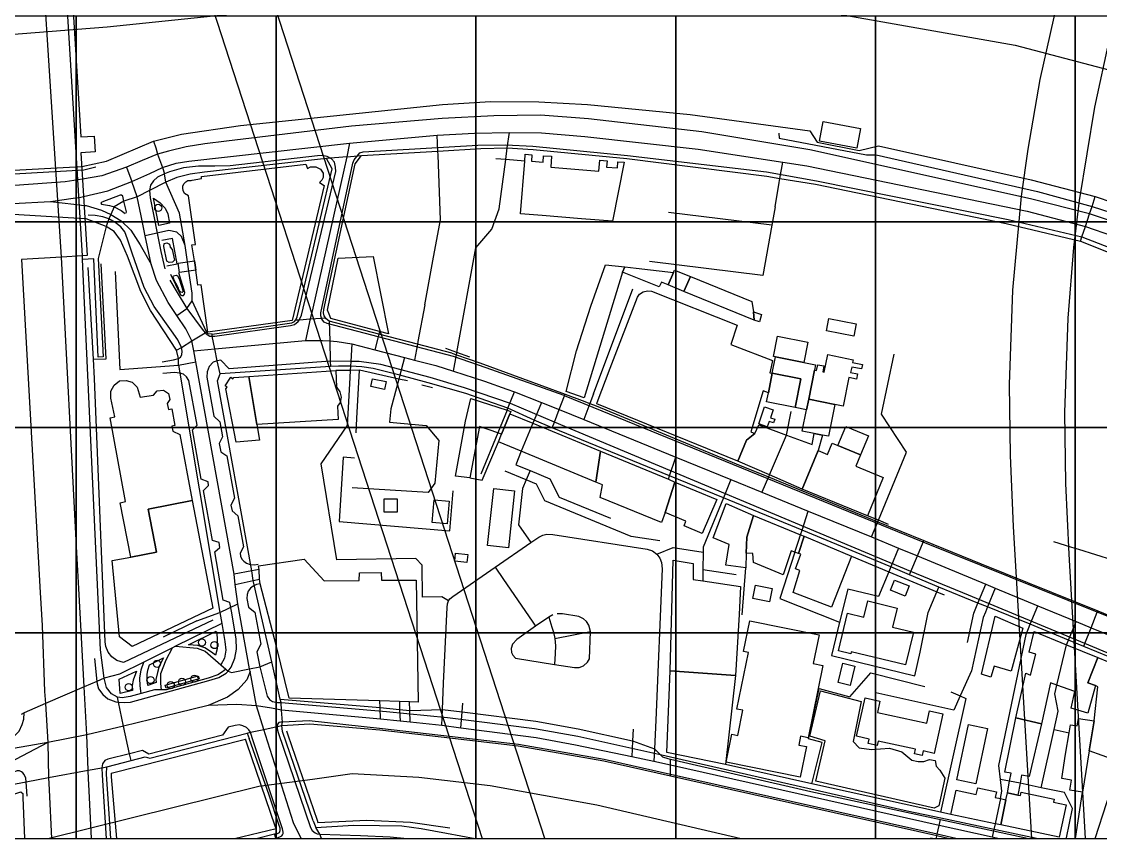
# Model space of a CAD drawing. Header units: metres. Extents: x -847 to 846, y -696 to 697.
# Drawn here: x 61.4 to 518.1, y -695.7 to -350.1 of the extents above; entities that cross this region are included whole.
import ezdxf

# ---------------------------------------------------------------- set-up
doc = ezdxf.new("R2010")
doc.units = ezdxf.units.M
for name, color, linetype in [('GREEN_ATLAS_BUILDING_OSM_LEVELS', 9, 'Continuous'), ('GREEN_ATLAS_TERRAIN_COP90', 3, 'Continuous'), ('OSM_BARRIER', 1, 'Continuous'), ('OSM_BUILDING', 8, 'Continuous'), ('OSM_GREEN_EXISTING', 94, 'Continuous'), ('OSM_HYDROGRAPHY', 5, 'Continuous'), ('OSM_PATH', 32, 'Continuous'), ('OSM_RAILWAY', 6, 'Continuous'), ('OSM_ROAD_LOCAL', 9, 'Continuous'), ('OSM_ROAD_MAJOR', 30, 'Continuous'), ('OSM_TECHNICAL', 4, 'Continuous'), ('SITE_BORDER', 3, 'Continuous')]:
    doc.layers.add(name, color=color, linetype=linetype)

msp = doc.modelspace()

# ---------------------------------------------------------------- linework, layer by layer
at = {"layer": 'GREEN_ATLAS_BUILDING_OSM_LEVELS'}
for points in [[(416.55, -395.307), (414.996, -403.656), (399.221, -400.717), (400.775, -392.368)], [(277.428, -406.461), (277.209, -409.199), (282.177, -409.6), (282.396, -406.862), (285.754, -407.129), (285.385, -411.76), (305.827, -413.396), (306.202, -408.799), (309.278, -409.043), (309.065, -411.715), (313.607, -412.071), (313.82, -409.411), (316.558, -409.633), (311.596, -434.625), (298.422, -433.567), (281.764, -432.231), (272.605, -431.497), (274.396, -409.188), (274.634, -406.238)]]:
    msp.add_lwpolyline(points, close=True, dxfattribs=at)
for points, elevation in [([(183.708, -411.637), (185.907, -411.637), (187.899, -412.639), (189.095, -414.242), (189.089, -416.045), (188.488, -417.237), (187.492, -418.238), (189.484, -419.441), (176.008, -476.614), (140.287, -481.59), (137.424, -461.497), (136.07, -461.609), (135.143, -455.319), (134.824, -453.204), (134.548, -451.356), (133.54, -444.621), (134.968, -444.387), (132.011, -423.838), (130.42, -422.836), (129.818, -421.634), (129.624, -420.632), (129.724, -419.63), (130.225, -418.639), (130.927, -417.938), (131.823, -417.437), (133.22, -417.326), (133.652, -417.281), (137.561, -416.546), (137.561, -415.745), (181.778, -410.479), (182.511, -412.227)], 0.598), ([(134.824, -453.204), (135.143, -455.319), (132.23, -455.753), (128.265, -456.354), (127.663, -452.391), (131.673, -451.79), (134.548, -451.356)], 1.253), ([(210.176, -449.475), (216.704, -482.281), (212.945, -481.279), (192.366, -475.768), (191.633, -473.932), (190.969, -472.273), (195.41, -450.254)], 3.94), ([(316.765, -453.827), (315.762, -456.21), (299.493, -509.387), (291.988, -506.693), (296.348, -489.494), (302.406, -470.525), (308.577, -452.981)], 10.286), ([(322.109, -466.729), (322.942, -465.438), (324.539, -464.447), (326.387, -464.013), (328.054, -464.169), (364.295, -478.529), (361.589, -486.789), (379.337, -493.535), (378.786, -496.173), (378.134, -498.778), (379.212, -498.912), (377.545, -507.216), (375.328, -506.37), (370.159, -523.758), (371.757, -524.415), (368.336, -527.22), (364.546, -536.148), (304.956, -511.802), (305.112, -511.368), (310.6, -496.752)], 9.861), ([(114.958, -556.442), (118.479, -574.587), (107.635, -576.691), (103.193, -553.814), (105.373, -553.236), (98.92, -517.858), (100.906, -517.357), (99.184, -509.498), (99.184, -506.481), (100.587, -503.932), (102.88, -502.129), (105.649, -501.995), (108.161, -502.708), (110.391, -504.8), (111.556, -508.986), (117.308, -508.151), (118.792, -506.415), (121.474, -506.114), (123.654, -507.494), (124.117, -510.055), (123.109, -511.702), (123.61, -514.307), (124.963, -514.04), (126.329, -521.064), (124.982, -521.32), (125.377, -523.38), (128.402, -524.827), (133.659, -552.813)], 3.395), ([(147.88, -505.513), (148.425, -504.834), (147.641, -504.199), (150.003, -500.637), (150.786, -501.261), (151.256, -500.682), (157.615, -500.348), (160.929, -520.541), (162.144, -527.176), (152.196, -528.033)], 4.683), ([(194.433, -497.81), (194.771, -504.845), (194.922, -504.945), (196.187, -506.815), (196.644, -509.031), (196.218, -511.246), (195.191, -512.827), (195.485, -518.482), (160.929, -520.541), (157.615, -500.348)], 7.358), ([(264.617, -524.749), (262.969, -524.159), (255.301, -521.387), (251.173, -543.183), (245.04, -542.516), (249.281, -519.194), (251.524, -509.576), (266.904, -514.574), (268.57, -515.109), (268.157, -516.122)], 10.895), ([(277.811, -520.107), (306.409, -531.907), (304.448, -544.942), (272.937, -531.907), (263.232, -527.899), (264.617, -524.749), (268.157, -516.122)], 11.731), ([(335.208, -543.796), (337.977, -544.942), (333.78, -557.878), (332.345, -562.086), (306.34, -551.521), (307.28, -546.1), (304.448, -544.942), (306.409, -531.907)], 11.902), ([(270.124, -548.616), (267.486, -572.817), (258.703, -571.859), (261.347, -547.658)], 10.527), ([(355.744, -552.301), (349.529, -566.716), (341.874, -563.488), (342.594, -561.473), (333.78, -557.878), (337.977, -544.942)], 12.066), ([(118.479, -574.587), (114.958, -556.442), (133.659, -552.813), (142.335, -598.287), (108.155, -614.517), (102.886, -610.476), (99.747, -578.093), (107.635, -576.691)], 8.048), ([(371.199, -559.058), (368.38, -568.241), (368.186, -575.021), (368.004, -581.277), (359.478, -580.064), (360.881, -571.436), (354.184, -568.531), (359.609, -553.97)], 12.333), ([(391.159, -567.273), (392.694, -567.908), (390.313, -575.188), (388.747, -574.631), (387.156, -574.063), (383.798, -584.194), (371.199, -579.017), (370.955, -575.132), (368.186, -575.021), (368.38, -568.241), (371.199, -559.058)], 12.456), ([(412.766, -576.368), (404.327, -597.841), (388.045, -591.663), (390.908, -582.435), (389.085, -581.644), (391.209, -575.544), (390.313, -575.188), (392.694, -567.908)], 12.565), ([(345.752, -579.385), (345.689, -586.231), (349.761, -586.81), (365.686, -589.092), (365.229, -600.992), (363.682, -626.784), (335.941, -624.847), (337.219, -578.038)], 12.22), ([(379.174, -590.071), (377.984, -595.693), (370.949, -594.201), (372.133, -588.591)], 12.212), ([(437.098, -588.902), (435.407, -593.188), (429.192, -590.728), (430.884, -586.442)], 12.538), ([(417.909, -602.094), (419.569, -595.248), (432.086, -598.287), (430.132, -606.324), (438.934, -608.461), (435.563, -622.309), (412.622, -616.732), (412.403, -617.623), (407.165, -616.343), (411.037, -600.424)], 12.011), ([(485.293, -606.825), (480.244, -625.048), (473.177, -622.91), (471.705, -627.497), (467.702, -626.206), (473.559, -601.704)], 11.772), ([(499.677, -630.836), (497.008, -629.857), (493.187, -647.212), (482.349, -644.774), (486.577, -625.872), (488.469, -626.729), (490.693, -617.834), (487.999, -616.888), (490.035, -608.25), (503.73, -613.827), (517.03, -619.248), (512.827, -629.935), (515.971, -631.104), (512.701, -642.703), (505.641, -640.688), (507.263, -633.619)], 11.885), ([(335.941, -624.847), (363.682, -626.784), (359.403, -664.522), (334.563, -659.345)], 11.441), ([(414.175, -622.833), (412.208, -631.048), (407.084, -629.835), (409.045, -621.608)], 11.456), ([(424.757, -637.671), (423.717, -642.403), (444.641, -647), (445.781, -641.801), (451.444, -643.048), (447.773, -659.768), (443.106, -658.744), (442.68, -660.681), (439.397, -659.958), (439.823, -658.021), (423.967, -654.536), (423.548, -656.462), (419.845, -655.65), (420.265, -653.724), (414.877, -652.544), (418.448, -636.28)], 10.946), ([(513.384, -658.689), (510.559, -676.233), (505.115, -675.32), (505.804, -671.045), (501.719, -670.388), (503.373, -660.136), (504.826, -651.108), (505.378, -647.701), (508.266, -648.158), (508.78, -644.963), (515.42, -646.043)], 11.244), ([(465.546, -677.156), (466.135, -674.373), (474.079, -676.054), (473.578, -678.426), (475.727, -678.882), (478.12, -679.383), (475.871, -690.036), (473.478, -689.535), (454.809, -685.583), (456.976, -675.342)], 10.892), ([(478.12, -679.383), (478.734, -676.511), (483.169, -677.379), (484.309, -677.602), (484.61, -676.177), (491.915, -677.724), (498.48, -679.116), (498.217, -680.351), (503.555, -681.476), (500.635, -695.279), (475.871, -690.036)], 11.016)]:
    msp.add_lwpolyline(points, close=True, dxfattribs=dict(at, elevation=elevation))
at = {"layer": 'GREEN_ATLAS_TERRAIN_COP90'}
for points in [[(0, -434.842), (84.574, -434.842), (84.574, -347.873), (0, -347.873)], [(84.574, -434.842), (169.148, -434.842), (169.148, -347.873), (84.574, -347.873)], [(169.148, -434.842), (253.723, -434.842), (253.723, -347.873), (169.148, -347.873)], [(253.723, -434.842), (338.297, -434.842), (338.297, -347.873), (253.723, -347.873)], [(338.297, -434.842), (422.871, -434.842), (422.871, -347.873), (338.297, -347.873)], [(422.871, -434.842), (507.445, -434.842), (507.445, -347.873), (422.871, -347.873)], [(507.445, -434.842), (592.019, -434.842), (592.019, -347.873), (507.445, -347.873)], [(0, -521.81, 2), (84.574, -521.81, 3), (84.574, -434.842), (0, -434.842)], [(84.574, -521.81, 3), (169.148, -521.81, 7), (169.148, -434.842), (84.574, -434.842)], [(169.148, -521.81, 7), (253.723, -521.81, 12), (253.723, -434.842), (169.148, -434.842)], [(253.723, -521.81, 12), (338.297, -521.81, 12), (338.297, -434.842), (253.723, -434.842)], [(338.297, -521.81, 12), (422.871, -521.81, 15), (422.871, -434.842), (338.297, -434.842)], [(422.871, -521.81, 15), (507.445, -521.81, 15), (507.445, -434.842), (422.871, -434.842)], [(507.445, -521.81, 15), (592.019, -521.81), (592.019, -434.842), (507.445, -434.842)], [(0, -608.778, 7), (84.574, -608.778, 7), (84.574, -521.81, 3), (0, -521.81, 2)], [(84.574, -608.778, 7), (169.148, -608.778, 9), (169.148, -521.81, 7), (84.574, -521.81, 3)], [(169.148, -608.778, 9), (253.723, -608.778, 9), (253.723, -521.81, 12), (169.148, -521.81, 7)], [(253.723, -608.778, 9), (338.297, -608.778, 12), (338.297, -521.81, 12), (253.723, -521.81, 12)], [(338.297, -608.778, 12), (422.871, -608.778, 12), (422.871, -521.81, 15), (338.297, -521.81, 12)], [(422.871, -608.778, 12), (507.445, -608.778, 12), (507.445, -521.81, 15), (422.871, -521.81, 15)], [(507.445, -608.778, 12), (592.019, -608.778, 10), (592.019, -521.81), (507.445, -521.81, 15)], [(0, -695.747, 8), (84.574, -695.747, 9), (84.574, -608.778, 7), (0, -608.778, 7)], [(84.574, -695.747, 9), (169.148, -695.747, 5), (169.148, -608.778, 9), (84.574, -608.778, 7)], [(169.148, -695.747, 5), (253.723, -695.747, 4), (253.723, -608.778, 9), (169.148, -608.778, 9)], [(253.723, -695.747, 4), (338.297, -695.747, 9), (338.297, -608.778, 12), (253.723, -608.778, 9)], [(338.297, -695.747, 9), (422.871, -695.747, 10), (422.871, -608.778, 12), (338.297, -608.778, 12)], [(422.871, -695.747, 10), (507.445, -695.747, 11), (507.445, -608.778, 12), (422.871, -608.778, 12)], [(507.445, -695.747, 11), (592.019, -695.747, 9), (592.019, -608.778, 10), (507.445, -608.778, 12)]]:
    msp.add_3dface(points, dxfattribs=at)
at = {"layer": 'OSM_BARRIER'}
for points in [[(381.943, -397.322), (382.112, -399.503), (419.081, -406.561), (423.203, -406.561), (491.42, -422.023), (514.549, -428.346), (537.86, -435.86), (607.193, -464.202), (690.514, -499.134), (729.524, -516.133), (749.86, -525.873), (777.243, -540.245), (794.302, -550.163), (814.462, -562.675), (830.092, -574.108), (845.717, -587.466), (845.742, -587.488)], [(124.18, -459.605), (127.281, -464.815), (131.297, -471.572), (137.85, -480.31), (139.103, -481.757), (139.516, -482.225), (141.151, -483.271), (142.147, -483.271), (143.231, -483.271), (175.307, -478.774), (176.986, -478.34), (178.502, -477.093), (179.047, -476.28), (179.253, -475.969), (179.936, -474.366), (194.377, -413.541), (194.339, -411.682), (193.832, -409.667), (192.572, -408.153), (190.724, -407.184), (188.707, -406.728), (186.746, -406.895), (149.64, -411.092), (143.256, -411.348), (136.365, -411.348), (129.912, -412.016), (124.017, -413.663), (121.943, -414.576), (118.886, -415.923), (117.207, -417.526), (115.992, -419.341), (115.553, -421.534), (115.823, -424.673), (120.333, -447.393), (122.025, -454.762)], [(274.396, -409.188), (266.352, -408.531), (262.13, -408.175)], [(43.315, -415.344), (87.763, -412.817), (92.844, -411.637)], [(105.699, -431.14), (105.78, -430.651), (104.747, -426.164), (104.227, -423.938), (103.663, -423.582), (103.093, -423.537), (95.406, -426.599), (95.011, -426.999), (95.262, -427.378), (98.645, -427.946), (100.656, -428.569), (103.638, -430.127), (105.217, -431.285)], [(120.885, -494.058), (125.715, -493.257), (127.889, -492.622), (128.653, -492.121), (129.286, -491.153), (129.411, -489.561), (129.066, -488.091), (127.601, -484.763), (124.831, -480.989), (117.602, -470.737), (113.317, -462.666), (108.192, -448.128), (106.263, -442.161), (105.173, -439.144), (103.487, -437.04), (100.969, -435.192), (98.325, -433.589), (95.763, -432.71), (92.524, -432.12), (89.542, -432.087)], [(122.858, -453.527), (127.319, -452.692), (125.314, -441.916), (120.847, -442.751)], [(91.791, -493.001), (89.649, -454.117)], [(91.791, -493.001), (97.173, -492.767), (95.149, -452.681)], [(124.393, -456.955), (128.615, -465.716), (129.204, -466.028), (129.893, -466.05), (130.376, -465.527), (130.464, -464.703), (127.914, -456.421)], [(251.141, -492.088), (245.641, -490.14), (241.03, -488.514)], [(92.223, -501.116), (91.791, -493.001)], [(609.479, -654.147), (511.498, -613.326), (462.232, -592.799), (437.9, -582.835), (286.988, -519.561), (268.401, -511.769), (248.855, -505.079), (234.358, -500.748), (213.44, -495.171), (204.375, -493.98), (200.767, -493.936), (192.077, -493.847), (149.22, -497.053), (145.818, -493.357), (144.259, -493.602), (142.58, -494.203), (140.857, -496.051), (140.017, -498.277), (139.879, -500.526), (142.843, -517.135)], [(204.5, -497.643), (200.547, -497.709), (194.433, -497.81)], [(203.366, -518.059), (204.5, -497.643)], [(224.736, -502.173), (221.102, -501.361), (204.5, -497.643)], [(142.385, -603.363), (104.559, -621.274), (101.708, -620.528), (99.566, -618.936), (98.012, -616.999), (97.047, -614.517), (96.859, -612.58), (92.223, -501.116)], [(135.732, -520.853), (132.193, -502.04), (131.278, -500.415), (129.956, -499.312), (128.427, -498.823), (126.11, -498.611), (121.198, -498.99)], [(230.806, -503.821), (235.298, -504.979)], [(142.843, -517.135), (145.292, -519.495), (146.495, -525.884), (145.017, -528.701)], [(203.028, -524.114), (203.366, -518.059)], [(140.33, -544.931), (137.499, -543.696), (133.696, -522.923), (135.732, -520.853)], [(145.017, -528.701), (145.793, -532.141)], [(251.173, -543.183), (256.366, -544.163), (263.232, -527.899)], [(145.793, -532.141), (148.237, -533.922), (151.582, -551.722), (150.047, -554.761)], [(202.352, -534.79), (197.515, -534.478), (195.792, -561.585), (242.728, -565.536), (244.156, -548.727)], [(331.531, -569.867), (319.509, -567.974), (282.923, -552.868), (279.327, -545.844), (275.004, -544.063), (266.121, -540.389)], [(144.985, -570.601), (142.254, -569.711), (138.37, -548.505), (140.594, -546.389)], [(140.594, -546.389), (140.33, -544.931)], [(150.047, -554.761), (150.561, -557.199)], [(150.561, -557.199), (152.935, -559.28), (155.403, -572.416), (153.919, -575.088)], [(428.44, -562.865), (424.093, -561.15), (419.45, -559.325)], [(145.367, -572.705), (144.985, -570.601)], [(149.565, -595.949), (146.733, -594.936), (143.15, -574.498), (145.367, -572.705)], [(153.919, -575.088), (154.125, -576.368)], [(154.125, -576.368), (154.639, -577.548), (155.523, -578.416), (156.656, -579.34), (158.229, -579.796), (159.996, -579.93), (161.524, -579.652)], [(412.766, -576.368), (428.509, -582.936), (448.901, -591.452), (451.977, -592.732)], [(366.501, -601.081), (368.004, -581.277)], [(162.451, -588.001), (160.898, -588.268), (159.407, -588.958), (158.317, -589.837), (157.371, -591.118), (156.926, -592.609), (156.788, -594.201)], [(150.248, -599.645), (149.565, -595.949)], [(156.788, -594.201), (157.483, -597.875)], [(157.483, -597.875), (160.14, -600.068), (162.683, -613.615), (161.042, -616.821)], [(92.342, -619.649), (93.257, -629.322), (93.351, -630.28), (94.021, -632.506), (95.744, -634.811), (97.924, -636.703), (101.289, -637.961), (102.422, -638.083), (104.772, -638.306), (107.466, -638.139), (140.65, -628.977), (144.935, -627.63), (147.961, -625.783), (148.869, -625.003), (150.141, -623.345), (151.739, -619.482), (152.328, -615.697), (152.246, -611.333), (150.248, -599.645)], [(161.042, -616.821), (162.232, -623.167), (164.92, -633.809), (165.433, -635.534), (166.317, -636.914), (167.576, -637.838), (169.718, -638.184), (171.241, -638.306), (215.946, -641.991), (241.769, -644.54), (278.5, -649.193), (296.837, -652.51), (332.433, -660.447), (336.173, -661.293), (436.265, -684.092), (450.498, -687.086), (491.782, -695.747)], [(399.046, -632.25), (412.027, -635.868), (420.929, -625.705), (443.833, -631.404)], [(395.983, -672.704), (400.293, -655.126), (394.592, -653.679), (399.046, -632.25)], [(454.746, -633.675), (458.693, -635.467), (461.073, -636.547), (450.461, -684.626)], [(-12.956, -667.205), (51.484, -654.57), (55.731, -653.635), (58.087, -652.611), (60.449, -650.317), (61.62, -647.59), (62.409, -645.308), (62.535, -642.603)], [(168.561, -695.747), (169.042, -695.635), (169.994, -695.391), (171.084, -695.001), (171.56, -694.678), (171.93, -694.255), (172.143, -693.732), (172.187, -693.131), (172.024, -692.329), (171.817, -691.673), (159.087, -653.145), (158.266, -650.852), (157.621, -649.839), (156.631, -648.77), (155.078, -648.069), (153.649, -647.757), (151.764, -647.902), (148.832, -648.636), (146.407, -652.087), (115.234, -660.069), (112.534, -658.588), (107.127, -659.935), (97.931, -662.173), (96.646, -662.763), (95.675, -664.21), (95.375, -665.813), (95.487, -669.03)], [(456.857, -695.747), (449.033, -693.999), (336.11, -668.718), (308.013, -662.418), (271.715, -655.95), (238.95, -652.165), (212.945, -649.226), (183.163, -645.998), (171.823, -646.555), (171.166, -646.51), (170.351, -646.755), (169.781, -647.456), (169.556, -648.414), (169.612, -649.315), (170.038, -650.896), (183.695, -691.06)], [(173.59, -650.239), (174.098, -651.876), (186.477, -688.088)], [(99.278, -668.162), (156.212, -653.735)], [(168.735, -690.526), (156.832, -655.516), (156.212, -653.735)], [(395.983, -672.704), (359.403, -664.522)], [(63.186, -670.232), (62.472, -668.685), (62.009, -668.051), (61.382, -667.55), (60.536, -667.216), (59.534, -667.216), (57.936, -667.672)], [(63.838, -677.902), (63.374, -671.813), (63.186, -670.232)], [(95.487, -669.03), (97.289, -695.747)], [(99.278, -668.162), (99.384, -669.72), (101.606, -695.747)], [(450.461, -684.626), (395.983, -672.704)], [(507.57, -695.747), (510.559, -676.233)], [(454.809, -685.583), (450.461, -684.626)], [(186.477, -688.088), (186.777, -688.956), (207.62, -688.032), (226.108, -688.834), (242.709, -691.305)], [(151.55, -695.747), (169.111, -691.617), (168.735, -690.526)], [(183.695, -691.06), (184.447, -692.385), (185.675, -693.376), (186.583, -693.765), (187.68, -694.01)], [(187.68, -694.01), (204.933, -694.456), (217.493, -695.046), (224.599, -695.747)]]:
    msp.add_lwpolyline(points, dxfattribs=at)
at = {"layer": 'OSM_BUILDING'}
for points, elevation in [([(332.345, -460.451), (331.293, -462.31), (315.762, -456.21), (316.765, -453.827), (321.551, -454.428), (337.401, -456.31), (335.058, -461.553)], 2.62), ([(341.755, -464.325), (335.058, -461.553), (337.401, -456.31), (337.821, -455.375), (344.518, -458.046)], 2.962), ([(344.518, -458.046), (370.592, -468.51), (371.199, -472.974), (371.494, -476.525), (341.755, -464.325)], 5.773), ([(371.494, -476.525), (371.199, -472.974), (374.582, -474.065), (373.768, -477.138)], 5.773), ([(414.733, -478.084), (413.724, -483.282), (402.072, -481.023), (403.081, -475.813)], 8.174), ([(394.203, -485.754), (392.481, -494.37), (380.596, -491.988), (379.694, -491.81), (381.423, -483.193)], 8.871), ([(397.066, -497.554), (394.598, -509.877), (393.702, -514.341), (388.935, -513.383), (391.347, -501.35), (379.212, -498.912), (380.596, -491.988), (392.481, -494.37), (397.505, -495.383)], 10.616), ([(409.22, -512.804), (405.618, -512.081), (394.598, -509.877), (397.066, -497.554), (397.918, -497.732), (398.407, -495.305), (401.076, -495.839), (400.575, -498.344), (401.151, -498.466), (402.636, -491.041), (413.436, -493.212), (413.192, -494.437), (417.333, -495.26), (416.963, -497.119), (412.816, -496.285), (412.346, -498.633), (415.203, -499.201), (414.771, -501.361), (411.638, -500.737)], 9.229), ([(215.802, -502.452), (215.107, -505.802), (209.23, -504.578), (209.926, -501.227)], 7.928), ([(391.347, -501.35), (388.935, -513.383), (376.8, -510.956), (377.545, -507.216), (379.212, -498.912)], 11.698), ([(405.618, -512.081), (402.918, -525.584), (400.512, -525.094), (396.954, -524.382), (391.898, -523.369), (393.702, -514.341), (394.598, -509.877)], 14.019), ([(380.22, -518.381), (379.707, -519.907), (377.865, -519.283), (377.082, -521.599), (373.455, -520.374), (375.904, -513.127), (379.563, -514.363), (378.41, -517.769)], 13.343), ([(368.336, -527.22), (371.757, -524.415), (373.555, -520.719), (385.195, -525.072), (396.039, -529.124), (396.954, -524.382), (400.512, -525.094), (398.645, -531.617), (391.892, -547.903), (377.971, -541.926), (364.546, -536.148)], 14.019), ([(419.895, -525.339), (416.544, -533.432), (407.002, -529.48), (410.354, -521.387)], 14.405), ([(426.185, -543.072), (419.45, -559.325), (405.705, -553.625), (391.892, -547.903), (398.645, -531.617), (402.611, -533.265), (404.597, -528.478), (407.002, -529.48), (416.544, -533.432), (414.545, -538.241)], 13.899), ([(220.425, -552.067), (220.425, -557.7), (214.894, -557.7), (214.894, -552.067)], 9.606), ([(242.427, -553.057), (241.619, -562.598), (235.198, -562.052), (236.006, -552.512)], 10.213), ([(250.289, -575.566), (249.92, -578.973), (244.789, -578.416), (245.165, -575.01)], 9.951), ([(229.252, -638.128), (225.638, -637.994), (221.334, -637.838), (213.064, -637.549), (174.737, -636.436), (169.255, -614.595), (162.451, -588.001), (162.082, -586.086), (161.963, -581.923), (161.662, -580.364), (181.064, -577.537), (189.546, -586.81), (204.35, -586.631), (204.507, -583.359), (213.678, -583.203), (213.722, -586.498), (228.494, -586.453)], 8.16), ([(362.046, -651.631), (364.577, -652.143), (366.732, -641.534), (364.201, -641.022), (369.075, -617.055), (366.989, -616.632), (369.621, -603.686), (399.015, -609.663), (396.559, -621.73), (400.644, -622.554), (394.416, -653.189), (391.178, -652.533), (390.419, -656.228), (393.665, -656.896), (391.033, -669.821), (359.647, -663.431)], 11.977), ([(525.181, -622.565), (522.512, -649.215), (532.373, -652.766), (538.368, -636.792), (577.047, -650.774), (576.802, -671.702), (569.479, -671.68), (569.429, -667.171), (539.602, -655.304), (535.298, -666.581), (513.384, -658.689), (515.42, -646.043), (517.068, -631.616), (515.971, -631.104), (512.827, -629.935), (517.03, -619.248)], 9.863), ([(457.346, -670.989), (462.308, -647.568), (470.326, -649.26), (465.365, -672.681)], 11.316), ([(493.187, -647.212), (487.981, -669.598), (484.71, -668.997), (484.084, -672.403), (483.169, -677.379), (478.734, -676.511), (479.661, -671.468), (480.269, -668.173), (477.6, -667.683), (482.349, -644.774)], 10.985)]:
    msp.add_lwpolyline(points, close=True, dxfattribs=dict(at, elevation=elevation))
at = {"layer": 'OSM_GREEN_EXISTING'}
msp.add_lwpolyline([(521.328, -601.916), (516.736, -600.068), (443.012, -570.379), (303.402, -513.361), (291.273, -508.485), (291.042, -508.396), (258.108, -496.596), (244.194, -491.843), (190.787, -477.817), (189.503, -477.271), (188.494, -476.091), (188.356, -475.635), (188.037, -474.622), (188.024, -473.397), (201.631, -410.045), (202.258, -408.598), (204.576, -405.682), (206.016, -405.303), (254.593, -402.442), (266.34, -402.275), (277.898, -402.821), (317.842, -406.728), (376.762, -413.708), (397.906, -417.481), (479.085, -433.89), (510.239, -441.193), (533.513, -450.165)], dxfattribs=at)
for points in [[(120.02, -426.766), (122.163, -429.036), (123.297, -431.463), (124.086, -435.426), (119.475, -436.35), (117.201, -424.884)], [(125.232, -451.89), (123.929, -452.102), (122.839, -451.434), (121.618, -445.3), (121.705, -443.998), (122.965, -443.786), (124.011, -444.365), (124.305, -445.59), (125.107, -446.558), (126.197, -451.055)], [(129.367, -464.815), (128.785, -464.581), (128.296, -464.113), (127.964, -463.568), (127.814, -462.967), (127.312, -461.809), (125.99, -459.493), (125.571, -458.302), (125.671, -457.69), (126.241, -457.501), (126.849, -457.456), (127.419, -457.69), (128.152, -458.948), (129.856, -464.347)], [(141.847, -616.988), (139.052, -615.118), (136.014, -614.094), (132.067, -613.827), (143.757, -608.094), (144.008, -609.062), (144.265, -611.5), (144.177, -615.485), (143.563, -618.28)], [(121.436, -619.326), (119.607, -622.91), (118.986, -625.493), (118.197, -628.476), (118.391, -629.812), (114.902, -630.981), (114.513, -628.387), (114.62, -626.339), (114.852, -624.603), (115.616, -622.309)], [(110.109, -625.037), (108.687, -628.777), (108.274, -631.081), (108.418, -633.208), (103.08, -634.454), (102.679, -628.399)], [(136.202, -626.929), (136.565, -628.209), (122.582, -632.195), (122.219, -630.925)], [(397.574, -671.501), (401.608, -654.436), (395.055, -652.51), (399.591, -633.263), (416.813, -637.805), (413.367, -654.692), (415.973, -657.464), (421.179, -658.132), (428.829, -657.631), (434.035, -659.056), (438.238, -662.585), (440.926, -663.175), (443.363, -663.175), (445.712, -662.34), (448.149, -662.763), (448.569, -665.112), (450.166, -666.871), (452.184, -670.321), (449.665, -681.921), (447.729, -682.923)]]:
    msp.add_lwpolyline(points, close=True, dxfattribs=at)
for centre in [(119.268, -428.947), (137.793, -612.836), (143.043, -613.938), (118.761, -621.875), (115.992, -628.766), (124.562, -630.903), (129.305, -629.478), (134.598, -628.176), (106.789, -631.749)]:
    msp.add_circle(centre, 1.5, dxfattribs=at)
at = {"layer": 'OSM_HYDROGRAPHY'}
for points in [[(97.686, -352.382), (204.087, -341.35), (301.541, -337.654), (396.315, -345.057), (482.01, -360.174), (537.178, -374.701)], [(-708.111, -610.476), (-638.623, -565.87), (-602.845, -546.067), (-563.151, -524.103), (-408.631, -452.581), (-366.977, -438.198), (-219.147, -398.936), (-134.366, -381.292), (-14.66, -365.106), (36.498, -357.08), (97.686, -352.382)], [(72.464, -695.747), (161.913, -673.594), (184.528, -670.678), (201.318, -668.295), (229.622, -669.898), (259.699, -673.383), (304.943, -681.531), (365.966, -695.747)]]:
    msp.add_lwpolyline(points, dxfattribs=at)
at = {"layer": 'OSM_PATH'}
for points in [[(87.199, -449.208), (75.227, -253.152)], [(86.88, -411.392), (97.354, -409.133), (117.289, -400.672), (129.142, -397.733), (154.094, -394.038), (239.539, -385.188), (259.868, -383.952), (280.41, -384.097), (300.953, -385.221), (344.392, -389.418), (395.106, -396.309), (398.144, -401.218), (415.936, -404.68), (424.13, -402.665), (488.839, -417.025), (515.852, -424.205), (538.293, -431.819)], [(117.289, -400.672), (118.178, -403.489)], [(118.178, -403.489), (118.955, -406.205), (121.016, -411.804), (121.943, -414.576)], [(199.113, -407.396), (205.352, -406.85), (237.679, -404.958), (255.846, -403.789), (266.966, -403.522), (278.017, -404.201), (317.667, -408.008), (376.819, -415.545), (382.438, -416.48), (397.511, -418.984), (478.145, -435.627), (509.606, -443.074), (532.705, -452.235), (583.079, -473.008), (629.332, -492.066), (637.815, -495.572), (684.055, -514.63), (714.733, -527.365), (715.147, -527.532)], [(199.113, -407.396), (190.543, -408.064), (138.883, -413.875), (132.713, -414.71), (127.081, -416.135), (122.501, -418.06), (115.553, -421.534)], [(142.06, -482.325), (175.852, -477.616), (176.904, -477.093), (177.468, -476.381), (178.119, -475.045), (192.892, -412.372), (190.543, -408.064)], [(243.53, -490.463), (228.939, -486.566), (212.67, -482.325), (191.633, -476.859), (190.386, -475.924), (190.104, -475.512), (189.503, -474.666), (189.208, -473.375), (189.377, -471.928), (202.583, -410.357), (205.352, -406.85)], [(47.343, -413.585), (86.88, -411.392)], [(130.614, -444.877), (128.302, -431.185), (122.501, -418.06), (121.943, -414.576)], [(115.553, -421.534), (110.341, -424.272), (104.747, -426.164)], [(514.549, -428.346), (515.852, -424.205)], [(100.656, -428.569), (99.19, -431.73), (98.325, -433.589)], [(104.747, -426.164), (100.656, -428.569)], [(510.239, -441.193), (511.724, -436.773), (513.497, -431.485), (514.549, -428.346)], [(88.258, -433.623), (48.37, -431.152)], [(127.801, -495.55), (127.889, -492.622), (127.005, -489.182), (115.942, -472.34), (111.914, -464.369), (106.294, -449.319), (103.218, -442.562), (100.656, -438.91), (97.254, -436.851), (88.772, -433.656), (88.258, -433.623)], [(98.325, -433.589), (97.254, -436.851)], [(97.254, -436.851), (93.821, -450.376), (96.007, -492.01), (93.884, -492.099)], [(509.606, -443.074), (510.239, -441.193)], [(87.23, -450.766), (87.199, -449.208)], [(91.998, -450.566), (87.23, -450.766)], [(94.767, -615.986), (87.23, -450.766)], [(93.884, -492.099), (91.998, -450.566)], [(142.06, -482.325), (140.418, -482.203), (139.641, -481.423), (133.677, -468.232)], [(177.468, -476.381), (179.047, -476.28)], [(179.047, -476.28), (183.632, -475.958), (188.356, -475.635)], [(188.356, -475.635), (190.104, -475.512)], [(191.633, -476.859), (191.852, -485.264), (192.077, -493.847), (192.134, -496.106)], [(129.066, -488.091), (133.521, -485.186), (139.103, -481.757)], [(139.103, -481.757), (139.641, -481.423)], [(142.147, -483.271), (142.06, -482.325)], [(144.259, -493.602), (143.244, -488.648), (142.147, -483.271)], [(127.005, -489.182), (129.066, -488.091)], [(243.53, -490.463), (245.459, -491.142), (255.333, -494.448), (291.543, -507.806), (298.666, -510.433), (301.949, -511.691), (304.693, -512.749), (363.963, -537.217), (377.596, -542.816), (423.829, -561.785), (443.3, -569.689), (467.676, -579.54), (516.968, -599.478), (523.433, -602.094), (527.925, -603.062), (529.766, -603.463), (574.259, -621.63), (576.727, -623.244), (596.799, -631.438), (600.032, -631.894), (657.423, -655.26), (658.25, -655.594)], [(127.801, -495.55), (145.374, -600.201), (146.144, -604.754), (147.466, -612.413), (147.836, -616.031), (147.284, -619.526), (145.775, -622.254)], [(145.537, -499.168), (144.259, -493.602)], [(267.248, -513.728), (249.538, -507.561), (233.5, -502.986), (221.534, -499.78), (210.251, -496.93), (205.384, -496.173), (200.648, -495.962), (195.548, -495.884), (192.134, -496.106), (145.537, -499.168)], [(171.241, -638.306), (170.852, -636.848), (167.313, -621.04), (159.413, -586.609), (158.812, -582.546), (144.346, -502.129), (145.537, -499.168)], [(286.988, -519.561), (289.024, -514.307), (291.273, -508.485)], [(291.273, -508.485), (291.543, -507.806)], [(688.862, -695.747), (682.702, -691.728), (659.453, -678.626), (654.116, -675.62), (649.718, -673.539), (646.604, -672.069), (637.733, -668.006), (608.176, -654.57), (583.505, -644.384), (533.137, -623.612), (511.035, -614.495), (504.551, -611.823), (488.413, -605.133), (470.289, -597.819), (466.261, -596.149), (449.753, -589.414), (437.33, -584.227), (429.355, -580.898), (391.785, -565.347), (358.513, -551.699), (335.691, -542.326), (286.061, -521.955), (278.349, -518.793), (267.248, -513.728)], [(286.061, -521.955), (286.988, -519.561)], [(242.139, -595.192), (239.282, -593.567), (231.169, -593.689), (230.969, -580.075), (228.281, -577.303), (194.884, -577.871), (188.243, -537.228), (199.244, -521.176)], [(276.633, -540.1), (275.004, -544.063), (273.494, -547.714), (271.815, -563.121), (276.946, -570.579)], [(437.9, -582.835), (440.6, -576.245), (443.012, -570.379)], [(443.012, -570.379), (443.3, -569.689)], [(330.378, -575.466), (337.194, -572.661)], [(437.33, -584.227), (437.9, -582.835)], [(441.722, -616.899), (445.242, -600.157), (448.901, -591.452), (449.753, -589.414)], [(284.57, -602.094), (285.886, -606.302), (286.619, -608.528), (287.189, -611.211), (287.446, -614.194), (287.289, -617.545), (287.07, -622.12)], [(511.035, -614.495), (511.498, -613.326), (514.142, -606.624), (516.736, -600.068), (516.968, -599.478)], [(146.144, -604.754), (126.611, -614.461), (125.27, -615.129), (113.116, -621.163), (102.886, -626.239), (96.44, -627.92)], [(287.189, -611.211), (302.299, -608.15)], [(147.88, -624.09), (146.489, -625.237), (144.515, -626.584), (140.399, -628.009), (122.557, -632.929), (120.609, -632.896), (117.715, -632.84), (112.07, -634.399), (107.384, -635.69), (103.976, -636.247), (101.971, -635.968), (99.44, -634.521), (97.379, -631.827), (96.44, -627.92), (94.767, -615.986)], [(120.609, -632.896), (120.377, -630.135), (120.384, -626.016), (122.601, -620.139), (125.27, -615.129)], [(126.611, -614.461), (135.72, -615.252), (139.159, -616.465), (145.775, -622.254), (147.88, -624.09), (148.869, -625.003)], [(162.232, -623.167), (167.313, -621.04)], [(112.07, -634.399), (111.582, -631.248), (111.494, -627.886), (112.001, -624.436), (113.116, -621.163)], [(148.869, -625.003), (150.229, -625.538), (157.96, -624.013), (162.232, -623.167)], [(93.257, -629.322), (87.963, -631.605), (71.481, -638.696), (62.535, -642.603)], [(96.44, -627.92), (93.257, -629.322)], [(102.422, -638.083), (101.971, -635.968)], [(107.127, -659.935), (104.621, -648.28), (102.422, -638.083)], [(170.852, -636.848), (213.152, -640.321), (221.453, -641.145), (225.769, -641.579), (239.589, -641.145), (247.903, -642.191), (279.063, -646.087), (297.087, -649.349), (320.048, -654.47), (329.344, -657.809), (332.746, -661.193)], [(171.823, -646.555), (171.466, -641.512), (171.241, -638.306)], [(62.535, -642.603), (61.175, -643.26)], [(158.266, -650.852), (163.892, -649.627), (169.556, -648.414)], [(169.556, -648.414), (171.573, -647.98), (183.413, -647.334), (213.071, -649.816), (239.032, -652.755), (271.652, -656.518), (307.913, -662.985), (336.104, -669.297), (448.914, -694.556), (454.248, -695.747)], [(171.917, -650.507), (171.573, -647.98), (171.823, -646.555)], [(97.379, -668.596), (97.455, -665.423), (107.735, -662.752), (113.793, -661.193), (115.723, -661.761), (156.963, -651.197), (158.266, -650.852)], [(156.963, -651.197), (157.815, -653.412)], [(184.86, -688.322), (171.917, -650.507)], [(170.52, -690.237), (166.216, -677.49), (157.815, -653.412)], [(107.735, -662.752), (107.127, -659.935)], [(332.746, -661.193), (334.964, -661.995), (336.148, -662.262), (395.519, -675.832), (450.342, -687.71), (472.845, -692.596), (487.733, -695.747)], [(63.374, -671.813), (72.828, -670.043), (89.617, -666.893), (95.375, -665.813)], [(95.375, -665.813), (97.455, -665.423)], [(336.11, -668.718), (336.135, -664.7), (336.148, -662.262)], [(99.223, -695.747), (97.379, -668.596)], [(336.104, -669.297), (336.11, -668.718)], [(55.073, -673.372), (63.374, -671.813)], [(55.9, -677.691), (61.075, -675.999), (62.14, -676.845)], [(62.14, -678.459), (62.14, -676.845)], [(62.809, -695.747), (62.14, -678.459)], [(184.86, -688.322), (186.019, -691.06), (201.932, -690.147), (212.983, -690.225), (222.411, -690.493), (230.631, -691.572), (241.337, -693.465)], [(448.701, -695.591), (448.914, -694.556), (449.033, -693.999), (449.809, -690.248), (450.342, -687.71)], [(160.679, -695.747), (168.541, -693.877), (169.769, -693.632), (170.596, -693.287), (170.915, -692.418), (170.834, -691.416), (170.52, -690.237)], [(169.042, -695.635), (168.541, -693.877)], [(187.68, -694.01), (186.019, -691.06)], [(188.351, -695.747), (187.68, -694.01)], [(241.337, -693.465), (253.46, -695.747)], [(169.077, -695.747), (169.042, -695.635)], [(448.668, -695.747), (448.701, -695.591)]]:
    msp.add_lwpolyline(points, dxfattribs=at)
at = {"layer": 'OSM_RAILWAY'}
for points in [[(282.879, -695.747), (36.292, 63.964), (17.397, 111.486), (-9.391, 165.721)], [(-31.054, 152.474), (-5.795, 100.978), (12.467, 55.059), (256.347, -695.747)], [(687.012, -11.243), (667.109, -31.793), (653.715, -46.621), (634.413, -69.541), (622.103, -85.282), (604.486, -109.527), (593.329, -126.103), (572.454, -160.178), (562.744, -177.655), (549.137, -204.36), (532.792, -240.851), (525.406, -259.419), (515.326, -287.661), (506.462, -316.303), (501.237, -335.606), (492.447, -374.612), (487.323, -404.168), (484.61, -423.971), (480.883, -463.79), (479.435, -503.743), (479.836, -533.744), (481.177, -563.7), (488.887, -695.747)], [(511.812, -695.747), (504.864, -575.5), (503.486, -545.543), (503.022, -515.554), (504.375, -475.59), (506.888, -445.701), (509.268, -425.842), (515.727, -386.379), (522.036, -357.068)]]:
    msp.add_lwpolyline(points, dxfattribs=at)
at = {"layer": 'OSM_ROAD_LOCAL'}
for points in [[(266.352, -408.531), (266.966, -403.522), (267.906, -397.01)], [(200.209, -401.518), (199.113, -407.396), (197.866, -412.929), (184.378, -472.64), (183.632, -475.958), (181.565, -485.119)], [(237.722, -406.606), (237.679, -404.958), (237.284, -398.179)], [(238.336, -422.268), (237.722, -406.606)], [(245.641, -490.14), (253.704, -445.901), (260.42, -437.987), (263.564, -429.415), (266.352, -408.531)], [(382.125, -418.272), (382.438, -416.48), (383.635, -409.567)], [(380.346, -428.524), (382.125, -418.272)], [(238.787, -433.968), (238.336, -422.268)], [(380.346, -428.524), (378.986, -436.228), (375.234, -457.579), (327.202, -451.668)], [(378.986, -436.228), (335.296, -430.929)], [(235.53, -451.323), (238.787, -433.968)], [(131.673, -451.79), (130.614, -444.877), (129.142, -441.092), (127.081, -439.289), (123.76, -438.577), (113.762, -440.77)], [(132.23, -455.753), (131.673, -451.79)], [(232.072, -469.946), (235.53, -451.323)], [(100.982, -455.831), (103.074, -497.331), (127.801, -495.55), (135.193, -494.025)], [(127.087, -474.421), (131.297, -471.572), (133.677, -468.232), (133.677, -465.093), (132.23, -455.753)], [(303.477, -507.617), (320.154, -463.178)], [(232.072, -469.946), (229.14, -485.464)], [(212.945, -481.279), (212.67, -482.325), (210.928, -489.027)], [(201.205, -486.533), (200.767, -493.936), (200.648, -495.962), (200.547, -497.709), (200.378, -500.76), (199.244, -521.176)], [(229.14, -485.464), (228.939, -486.566), (227.693, -493.323)], [(223.558, -492.266), (221.534, -499.78), (221.102, -501.361)], [(244.194, -498.01), (245.459, -491.142), (245.641, -490.14)], [(424.093, -561.15), (436.027, -532.352), (425.433, -516.188), (430.752, -490.886)], [(221.102, -501.361), (217.688, -513.995), (217.174, -519.651), (232.742, -521.075), (238.042, -527.443), (236.394, -545.488), (233.512, -549.395), (201.393, -547.38)], [(266.904, -514.574), (267.248, -513.728), (270.074, -506.838)], [(281.469, -511.235), (278.349, -518.793), (277.811, -520.107)], [(303.477, -507.617), (301.949, -511.691), (299.374, -518.526)], [(266.904, -514.574), (262.969, -524.159)], [(385.195, -525.072), (387.193, -515.064)], [(277.811, -520.107), (272.937, -531.907)], [(262.969, -524.159), (255.802, -541.636)], [(377.971, -541.926), (385.195, -525.072)], [(272.937, -531.907), (270.587, -537.606), (276.633, -540.1), (285.096, -543.595), (289.043, -551.299), (310.707, -560.249)], [(335.208, -543.796), (335.691, -542.326), (338.297, -534.378)], [(377.971, -541.926), (377.596, -542.816), (374.833, -549.261)], [(361.708, -543.918), (358.513, -551.699), (349.924, -572.572), (349.905, -574.665), (349.843, -582.001), (363.945, -584.027)], [(391.159, -567.273), (391.785, -565.347), (394.448, -557.254)], [(421.179, -568.186), (423.829, -561.785), (424.093, -561.15)], [(239.282, -648.024), (239.589, -641.145), (240.084, -630.068), (241.531, -598.064), (241.638, -596.45), (242.139, -595.192), (242.753, -594.335), (244.025, -593.333), (261.823, -580.976), (276.946, -570.579), (280.392, -568.219), (282.114, -567.429), (283.812, -567.061), (286.274, -567.162), (326.275, -573.373), (328.442, -574.075), (330.378, -575.466), (331.631, -577.125), (332.358, -578.962), (332.514, -581.7), (329.858, -645.709), (329.344, -657.809), (329.113, -663.23)], [(388.747, -574.631), (390.269, -569.989), (391.159, -567.273)], [(506.029, -572.65), (498.399, -570.279)], [(337.194, -572.661), (349.905, -574.665)], [(388.747, -574.631), (382.332, -594.212), (407.71, -604.264)], [(432.65, -572.961), (429.355, -580.898), (428.509, -582.936), (424.136, -593.444), (411.112, -590.272), (407.71, -604.264), (404.277, -618.38), (439.604, -626.974), (441.722, -616.899)], [(508.911, -573.54), (506.029, -572.65)], [(536.764, -582.112), (530.587, -580.219), (508.911, -573.54)], [(161.963, -581.923), (158.812, -582.546), (151.338, -584.004)], [(261.823, -580.976), (265.431, -586.231)], [(349.843, -582.001), (349.761, -586.81)], [(151.839, -588.29), (159.413, -586.609), (162.082, -586.086)], [(265.431, -586.231), (277.554, -603.864)], [(461.775, -612.858), (464.506, -600.413), (466.261, -596.149), (469.525, -588.212)], [(473.553, -589.882), (470.289, -597.819), (469.399, -599.968), (468.441, -602.305), (463.485, -624.903), (458.693, -635.467)], [(135.626, -603.674), (145.374, -600.201), (152.979, -596.539)], [(475.727, -678.882), (476.378, -675.798), (475.814, -670.789), (475.144, -664.878), (486.621, -609.496), (488.413, -605.133), (491.614, -597.352)], [(286.362, -601.181), (284.57, -602.094), (279.013, -605.99), (271.032, -611.578), (269.159, -613.56), (268.651, -615.452), (268.858, -617.133), (269.384, -618.28), (270.562, -619.549), (287.07, -622.12), (295.421, -623.423), (297.444, -623.367), (299.261, -622.677), (300.965, -621.174), (301.792, -619.738), (302.299, -608.15), (301.579, -605.489), (300.57, -603.986), (299.261, -602.817), (297.238, -601.849), (290.365, -600.758), (288.085, -600.747)], [(135.626, -603.674), (121.323, -610.565)], [(277.554, -603.864), (279.013, -605.99)], [(503.73, -613.827), (504.551, -611.823), (507.771, -603.997)], [(499.677, -630.836), (503.73, -613.827)], [(458.693, -635.467), (455.986, -641.445), (422.965, -634.187)], [(503.683, -695.747), (503.724, -695.502), (506.274, -683.056), (502.928, -676.288), (492.999, -674.284), (498.468, -649.705), (500.191, -641.968), (498.775, -634.632), (499.677, -630.836)], [(213.302, -645.23), (213.152, -640.321), (213.064, -637.549)], [(221.334, -637.838), (221.453, -641.145), (221.634, -646.076)], [(225.945, -646.521), (225.769, -641.579), (225.638, -637.994)], [(247.307, -649.059), (247.903, -642.191), (248.228, -638.495)], [(320.286, -649.46), (320.048, -654.47), (319.728, -661.271)], [(498.468, -649.705), (504.826, -651.108)], [(72.458, -655.104), (53.507, -665.167), (18.832, -682.611), (3.621, -690.114), (-4.742, -692.953), (-18.575, -695.747)], [(515.814, -695.747), (525.713, -665.312)], [(479.661, -671.468), (475.814, -670.789)], [(484.084, -672.403), (479.661, -671.468)], [(492.999, -674.284), (484.084, -672.403)], [(475.727, -678.882), (473.478, -689.535)], [(473.478, -689.535), (472.845, -692.596), (472.262, -695.235)]]:
    msp.add_lwpolyline(points, dxfattribs=at)
at = {"layer": 'OSM_ROAD_MAJOR'}
for points in [[(78.247, -449.786), (65.805, -254.732)], [(845.742, -593.505), (841.388, -589.392), (826.403, -577.192), (812.451, -567.407), (792.228, -554.549), (775.295, -544.831), (748.594, -529.235), (724.807, -517.769), (689.154, -502.396), (561.779, -449.297), (536.889, -439.2), (513.497, -431.485), (488.526, -425.062), (395.037, -404.379), (349.348, -396.809), (301.397, -391.299), (281.043, -389.752), (261.297, -390.008), (239.483, -391.065), (201.048, -394.405)], [(201.048, -394.405), (148.168, -400.672), (138.965, -401.808), (131.071, -403.11), (123.673, -405.014), (118.955, -406.205), (112.396, -408.91), (105.787, -411.671)], [(200.209, -401.518), (237.284, -398.179), (253.146, -397.322), (267.906, -397.01), (281.544, -397.232), (299.906, -398.724), (347.832, -404.123), (383.635, -409.567), (393.815, -411.103), (487.141, -430.395), (511.724, -436.773), (534.653, -444.755), (561.623, -455.686), (586.143, -465.85)], [(108.142, -417.738), (115.716, -414.342), (121.016, -411.804), (126.911, -410.09), (132.23, -409.199), (200.209, -401.518)], [(105.787, -411.671), (95.362, -415.378), (87.212, -416.747)], [(105.787, -411.671), (108.142, -417.738)], [(87.212, -416.747), (79.819, -417.982), (58.563, -419.496), (47.631, -419.229)], [(87.669, -424.127), (97.881, -421.689), (108.142, -417.738)], [(116.217, -452.825), (113.762, -440.77), (112.045, -432.343), (110.341, -424.272), (108.142, -417.738)], [(73.605, -426.231), (83.234, -424.906), (85.952, -424.539), (87.669, -424.127)], [(48.101, -426.832), (57.642, -427.144), (73.605, -426.231)], [(73.605, -426.231), (83.465, -427.378), (87.901, -427.901)], [(87.901, -427.901), (88.684, -427.99), (95.237, -429.96), (99.19, -431.73), (103.513, -434.369), (107.628, -438.41), (111.663, -444.621), (116.217, -452.825)], [(61.313, -450.833), (69.351, -591.63), (70.146, -605.6)], [(84.693, -572.271), (78.247, -449.786)], [(134.373, -489.472), (133.521, -485.186), (130.902, -480.076), (127.087, -474.421), (123.428, -468.989), (118.467, -459.66), (116.217, -452.825)], [(134.373, -489.472), (143.244, -488.648), (181.565, -485.119)], [(181.565, -485.119), (188.788, -485.041), (191.852, -485.264), (194.965, -485.542), (201.205, -486.533), (210.928, -489.027), (223.558, -492.266), (227.693, -493.323), (236.814, -495.672), (244.194, -498.01), (257.438, -502.218), (266.841, -505.658), (270.074, -506.838), (281.469, -511.235), (289.024, -514.307)], [(158.154, -625.07), (157.96, -624.013), (152.979, -596.539), (151.839, -588.29), (151.338, -584.004), (135.193, -494.025), (134.373, -489.472)], [(289.024, -514.307), (299.374, -518.526), (338.297, -534.378), (361.708, -543.918), (374.833, -549.261), (394.448, -557.254), (421.179, -568.186), (432.65, -572.961), (440.6, -576.245)], [(89.104, -651.954), (87.963, -631.605), (85.627, -589.982), (84.693, -572.271)], [(440.6, -576.245), (469.525, -588.212), (473.553, -589.882), (491.614, -597.352), (507.771, -603.997), (514.142, -606.624)], [(70.146, -605.6), (71.168, -633.519), (71.481, -638.696), (72.458, -655.104)], [(514.142, -606.624), (524.611, -610.921), (536.369, -615.753), (586.613, -636.425), (596.423, -640.432)], [(158.154, -625.07), (156.782, -628.643), (153.086, -632.762), (148.631, -635.957), (140.437, -639.441)], [(160.891, -639.675), (158.154, -625.07)], [(160.891, -639.675), (152.497, -639.018), (140.437, -639.441)], [(140.437, -639.441), (127.632, -642.603), (110.379, -646.811), (104.621, -648.28), (89.104, -651.954)], [(164.719, -651.987), (163.892, -649.627), (160.891, -639.675)], [(329.113, -663.23), (319.728, -661.271), (295.909, -656.284), (279.201, -653.189), (247.307, -649.059), (239.282, -648.024), (225.945, -646.521), (221.634, -646.076), (213.302, -645.23), (183.902, -642.592), (171.466, -641.512), (167.244, -640.655), (160.891, -639.675)], [(89.104, -651.954), (72.458, -655.104)], [(89.78, -670.611), (89.617, -666.893), (89.104, -651.954)], [(176.516, -689.201), (164.719, -651.987)], [(72.458, -655.104), (52.273, -658.711), (-1.886, -670.399), (-23.205, -675.03), (-36.223, -678.069)], [(72.458, -655.104), (72.828, -670.043), (73.047, -675.242)], [(474.614, -695.747), (472.262, -695.235), (449.809, -690.248), (336.135, -664.7), (329.113, -663.23)], [(90.98, -695.747), (89.862, -672.782), (89.78, -670.611)], [(73.047, -675.242), (74.05, -695.747)], [(179.704, -695.747), (176.516, -689.201)]]:
    msp.add_lwpolyline(points, dxfattribs=at)
at = {"layer": 'OSM_TECHNICAL'}
for points in [[(50.669, -255.667), (65.805, -254.732), (73.573, -254.243), (78.09, -253.964), (78.604, -262.269), (79.349, -274.291), (79.951, -283.909), (80.433, -291.657), (81.035, -301.386), (87.105, -301.008), (87.168, -302.01), (88.602, -301.921), (88.909, -306.874), (87.625, -306.963), (87.707, -308.277), (80.959, -308.7), (86.554, -398.902), (92.079, -398.557), (92.499, -405.236), (86.523, -405.615), (89.216, -449.107), (87.199, -449.208), (78.247, -449.786), (61.313, -450.833)], [(446.233, -695.747), (446.295, -695.457), (447.656, -695.747)]]:
    msp.add_lwpolyline(points, dxfattribs=at)
at = {"layer": 'SITE_BORDER'}
msp.add_lwpolyline([(-845.742, -695.747), (845.742, -695.747), (845.742, 695.747), (-845.742, 695.747)], close=True, dxfattribs=at)

doc.saveas('drawing.dxf')
